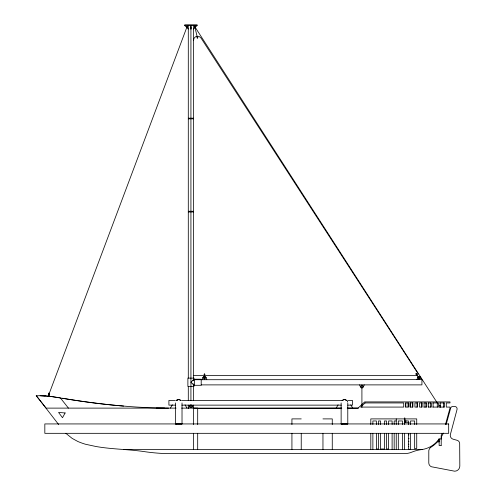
<?xml version="1.0" encoding="UTF-8"?>
<svg xmlns="http://www.w3.org/2000/svg" width="496" height="496" viewBox="0 0 496 496"><rect width="100%" height="100%" fill="white"/><g stroke="black" fill="none" stroke-linecap="round" stroke-linejoin="round"><path stroke-width="0.74" d="M291.927 433.306L291.927 449.488M332.264 433.306L332.264 449.488M404.748 417.719L404.736 422.344L409.237 422.344M404.804 422.344L404.761 418.897L404.804 422.344L406.131 420.961M193.638 39.513L193.552 40.356L193.874 38.756A4.129 4.129 0 0 1 196.968 36.289L198.605 36.332A6.002 6.002 0 0 1 201.419 38.645L417.638 373.004A1.587 1.587 0 0 1 417.347 375.063L417.117 375.23A1.587 1.587 0 0 1 416.311 375.447L193.552 375.447M446.171 424.489L450.672 408.096A2.368 2.368 0 0 1 452.929 406.441L454.665 406.441A2.455 2.455 0 0 1 457.021 409.566L450.411 434.366A3.9 3.9 0 0 0 453.115 439.189L456.903 440.243A3.522 3.522 0 0 1 459.674 443.591L459.823 466.035A5.165 5.165 0 0 1 454.652 471.2L432.921 467.034A4.135 4.135 0 0 1 428.786 462.898L428.804 450.523L429.486 448.582L430.702 447.367M445.476 424.489L449.99 408.115L449.99 407.08L446.288 407.08L446.288 402.944L449.99 402.944L449.99 401.909L364.665 401.909L358.044 408.115L347.2 408.134M48.775 394.729L187.091 26.623M188.616 408.115L189.422 406.162A1.55 1.55 0 0 1 192.423 406.162L193.229 408.115L197.687 408.115L197.687 424.557M202.176 379.632C202.002 375.695 206.962 375.695 206.789 379.632M364.219 384.884L363.407 386.837A1.55 1.55 0 0 1 360.412 386.837L359.606 384.884M416.9 379.632L417.861 377.301L419.207 376.526L419.207 379.632M442.134 433.547L441.204 435.414L441.204 445.34M170.419 408.115L172.36 404.786M336.183 408.115L338.117 404.786M193.074 380.779L193.297 380.401M441.204 437.026L441.62 436.393A32.922 32.922 0 0 0 443.362 433.101M439.14 439.946L437.602 441.738L439.14 441.837M194.389 26.257C195.56 29.4 194.699 23.777 195.12 26.989M415.933 373.562C415.326 374.015 416.231 374.895 416.665 374.275C415.388 371.355 417.7 377.791 419.207 378.076M186.725 26.989C189.937 26.567 184.314 27.435 187.457 26.257M193.552 28.997L197.129 25.42L197.129 24.8L184.717 24.8L184.717 25.42L188.294 28.997M193.967 379.217L190.923 382.255L193.967 385.299L201.202 385.299L201.202 379.217L193.967 379.217L193.967 378.119L187.885 378.119L187.885 386.396L193.967 386.396L193.967 385.299M193.874 379.719L421.929 379.632L421.929 384.884L201.202 384.884M176.458 400.346L178.696 399.454L181.133 400.545M342.097 400.439L344.447 399.454L346.803 400.427L344.447 399.454L342.104 400.433L182.02 400.433M179.577 399.578L177.903 399.559L176.34 400.433L178.721 399.46L180.897 400.315M203.775 377.326L205.239 377.369M418.494 377.326L419.238 377.047A1.035 1.035 0 0 1 419.442 379.087L419.176 379.111A1.035 1.035 0 0 1 418.965 377.072M430.454 447.547L430.72 447.392A32.922 32.922 0 0 0 439.059 440.045L439.14 440.051M197.278 37.188C195.858 38.694 199.237 37.863 197.284 37.188M65.887 433.355L72.137 438.377L77.909 441.521A74.04 74.04 0 0 0 85.442 444.236L95.889 446.487C112.22 449.376 128.879 449.24 145.254 451.757A197.966 197.966 0 0 0 166.377 453.623L404.426 453.623A19.096 19.096 0 0 0 411.711 452.178A37.907 37.907 0 0 1 421.625 449.587C428.649 448.675 435.172 444.714 439.14 438.817L439.14 445.538L441.204 445.582M344.447 399.454L343.592 399.571M204.482 373.897C202.74 375.019 206.224 375.019 204.482 373.897L204.482 379.632M168.584 408.115L156.308 408.115M437.602 441.738L439.14 441.713M197.687 408.419L341.775 408.146M184.717 25.42L197.129 25.42M188.294 118.197L193.552 118.197M188.294 118.817L193.552 118.817M188.294 211.284L193.552 211.284M189.887 211.594L191.958 211.594M188.294 211.904L193.552 211.904M48.465 393.7L49.085 393.7M48.465 394.326L49.085 394.326M48.465 395.758L49.085 395.758M175.367 400.433L168.907 400.433L168.907 405.133L175.367 405.133M347.783 400.433L352.476 400.433L352.476 405.133L347.783 405.133M423.875 402.944L426.765 402.944L426.765 407.08L423.875 407.08M428.277 402.944L431.353 402.944L431.353 407.08L428.277 407.08M432.698 402.944L438.458 402.944L438.458 407.08L432.698 407.08M439.723 402.944L444.59 402.944L444.59 407.08L439.723 407.08M181.821 405.133L341.329 405.133M439.636 405.53L439.946 405.53M176.074 408.115L46.122 408.115L36.177 395.703L41.391 395.752A117.112 112.443 -90 0 1 45.186 395.944L45.241 395.951A118.29 113.578 -90 0 1 51.64 396.577C88.989 402.771 126.629 407.762 164.56 408.078M181.573 408.115L341.409 408.115M347.448 408.115L358.478 408.115M301.233 418.897L291.927 418.897L291.927 424.557M322.958 418.897L332.264 418.897L332.264 424.557M396.248 420.961L394.177 420.961L394.177 424.557M408.456 434.843L409.101 434.843M408.456 438.377L409.045 438.377M438.929 438.96L441.415 438.96M408.456 441.521L408.977 441.521M408.456 444.236L408.902 444.236M408.456 446.487L408.828 446.487M123.43 449.488L422.542 449.488M40.678 395.734L45.186 395.944M441.204 438.619L441.415 436.709M51.64 396.577L47.808 396.155A109.232 109.232 0 0 0 40.102 395.715M51.665 396.577L60.307 397.854L68.436 408.115M36.344 395.703L58.633 424.526M437.577 403.372L194.754 26.623L197.526 38.192M193.074 383.737L193.552 384.369L193.552 400.625M350.79 404.786L352.73 408.115M185.027 404.786L186.967 408.115M421.513 379.632L420.707 377.679A1.55 1.55 0 0 0 417.706 377.679M347.336 401.121L347.665 401.921M193.874 384.797L193.862 385.194M443.412 402.944L443.412 407.08M440.163 402.944L440.163 407.08M439.946 405.009L439.946 407.464M437.286 402.944L437.286 407.08M433.107 402.944L433.107 407.08M430.336 402.944L430.336 407.08M428.606 402.944L428.606 407.08M425.897 402.944L425.897 407.08M424.068 402.944L424.068 407.08M421.457 402.944L421.457 407.08M417.018 402.944L417.018 407.08M416.727 424.557L416.727 418.897L409.057 418.897L370.803 418.897L370.803 424.557M416.727 433.547L416.727 448.471L414.656 448.756L414.656 433.547M414.656 424.557L414.656 420.961L410.521 420.961L410.521 424.557M412.579 402.944L412.579 407.08M410.521 433.547L410.521 449.215L408.456 449.376L408.456 433.547M410.31 402.944L410.31 407.08M408.45 424.582L408.456 420.961L404.525 420.961L404.525 424.557M408.146 402.944L408.146 407.08M405.784 402.944L405.784 407.08M404.525 433.547L404.525 449.481M402.454 424.557L402.454 420.961L398.319 420.961L398.319 424.557M402.454 433.547L402.454 449.481M398.319 433.547L398.319 449.481M396.248 418.897L396.248 424.557M396.248 433.547L396.248 449.481M394.177 433.547L394.177 449.488M392.113 424.557L392.113 420.961L388.591 420.961L388.591 424.557M392.113 433.547L392.113 449.488M388.591 433.547L388.591 448.992L386.527 448.992L386.527 433.547M386.527 424.557L386.527 420.961L384.456 420.961L384.456 424.557M384.456 433.547L384.456 448.992L380.525 448.992L380.525 433.547M380.525 424.557L380.525 420.961L378.46 420.961L378.46 424.557M378.46 433.547L378.46 448.992L376.39 448.992L376.39 433.547M376.39 424.557L376.39 420.961L372.874 420.961L372.874 424.557M372.874 433.547L372.874 449.488M370.803 433.547L370.803 449.488M361.913 384.884L361.913 407.34M347.783 402.938L347.783 423.931M341.13 402.938L341.13 423.931M322.958 433.547L322.958 449.488M301.233 433.547L301.233 449.488M197.687 433.547L197.687 449.488M194.587 379.217L194.587 385.299M193.862 379.322L193.862 379.762M193.552 25.42L193.552 380.147M193.552 405.12L193.552 424.557M193.552 433.547L193.552 449.488M191.958 211.284L191.958 211.904M191.233 25.42L191.233 28.997L190.613 28.997L190.613 25.42M190.923 27.131L190.923 400.371M190.923 405.009L190.923 407.594M189.887 211.284L189.887 211.904M188.294 25.42L188.294 378.119M188.294 386.396L188.294 400.625M188.294 405.12L188.294 408.115M182.02 402.938L182.02 423.931M175.367 402.938L175.367 423.931M48.775 393.7L48.775 395.765M123.591 406.063A652.426 652.426 0 0 1 62.601 398.245M202.988 377.679A1.55 1.55 0 0 1 205.983 377.679M204.513 377.047A1.035 1.035 0 0 1 204.724 379.087L204.451 379.111A1.035 1.035 0 0 1 204.247 377.072M65.119 412.957L62.496 417.719L58.578 412.436L65.119 412.957M365.068 402.944L360.66 407.08L403.719 407.08L403.719 402.944L365.068 402.944M361.944 385.404L361.671 385.429A1.035 1.035 0 0 0 361.882 387.469L362.148 387.444A1.035 1.035 0 0 0 361.944 385.404M190.954 405.53L190.687 405.554A1.035 1.035 0 0 0 190.892 407.594L191.158 407.569A1.035 1.035 0 0 0 190.954 405.53M49.085 393.179L48.465 393.179L48.465 396.279L49.085 396.279L49.085 393.179M408.251 402.944L405.678 402.944L405.678 407.08L408.251 407.08L408.251 402.944M412.889 402.944L409.994 402.944L409.994 407.08L412.889 407.08L412.889 402.944M417.527 402.944L414.916 402.944L414.916 407.08L417.527 407.08L417.527 402.944M422.152 402.944L419.467 402.944L419.504 407.08L422.152 407.08L422.152 402.944M448.675 423.931L44.826 423.931L44.826 433.324L448.675 433.324L448.675 423.931M342.104 424.161A3.336 0.322 0 0 0 347.677 424.018A3.336 0.322 0 0 0 343.579 423.621A3.336 0.322 0 0 0 342.104 424.161M176.347 424.161A3.336 0.322 0 0 0 181.914 424.018A3.336 0.322 0 0 0 177.822 423.621A3.336 0.322 0 0 0 176.347 424.161"/></g></svg>
